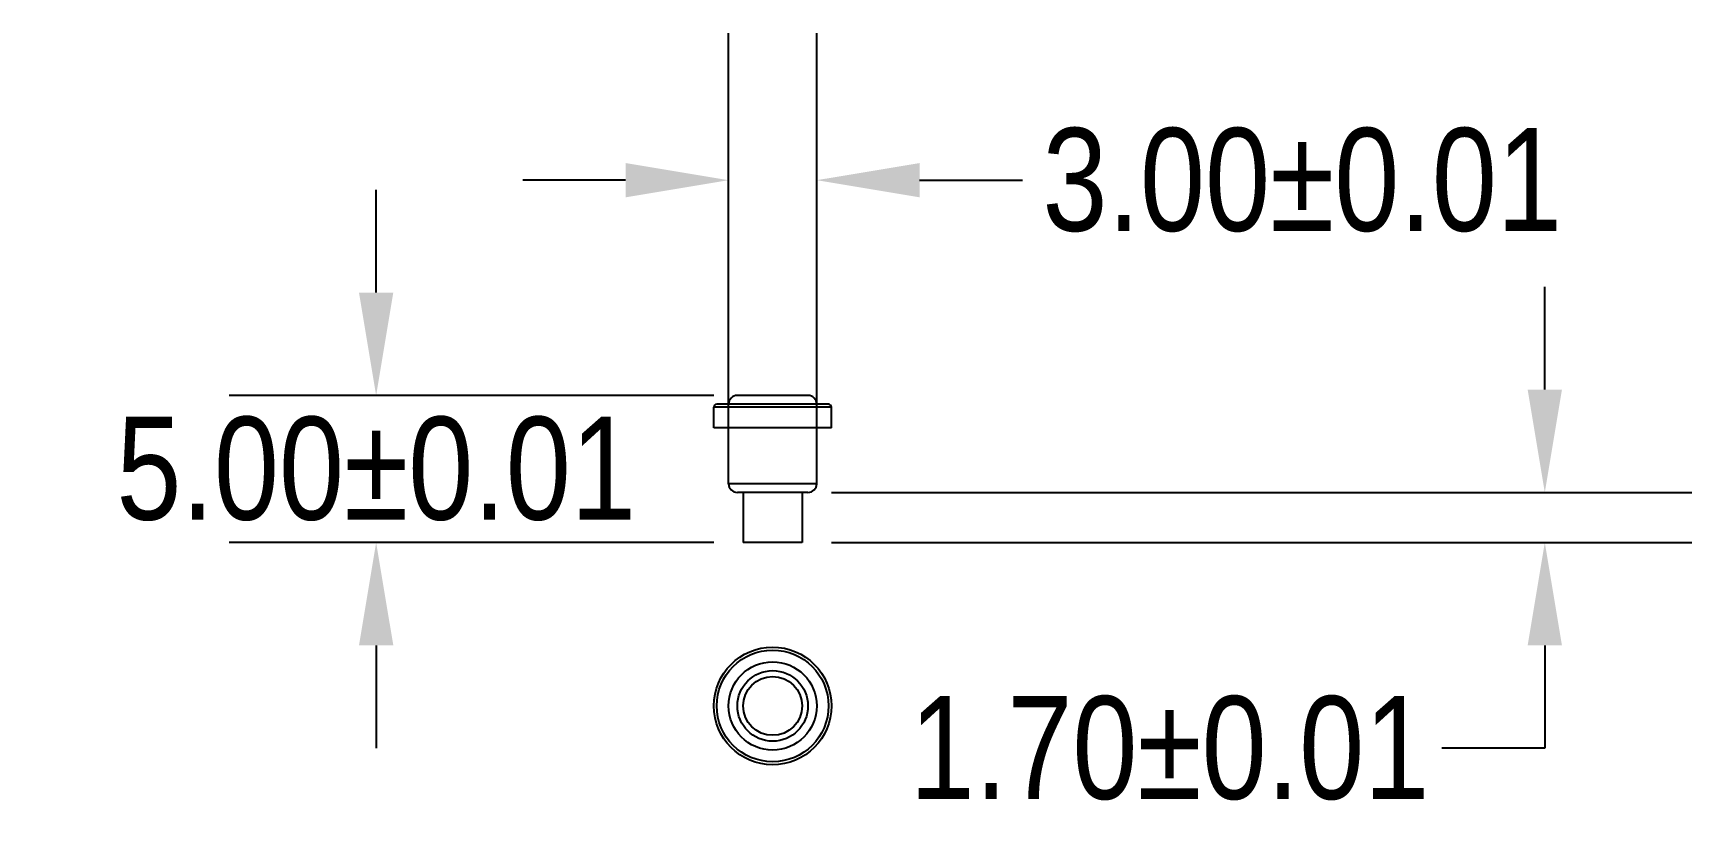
# Model space of a CAD drawing. Header units: millimetres. Extents: x 210.4 to 266.8, y 288.8 to 315.5.
import ezdxf

# ---------------------------------------------------------------- set-up
doc = ezdxf.new("R2010")
doc.units = ezdxf.units.MM
doc.header["$LTSCALE"] = 30.734
doc.header["$PDMODE"] = 3
doc.header["$PDSIZE"] = 8
doc.layers.get('0').update_dxf_attribs({"linetype": 'CONTINUOUS'})
doc.layers.get('Defpoints').update_dxf_attribs({"linetype": 'CONTINUOUS'})
doc.layers.add('02___PRT_ALL_AXES', color=7, linetype='CONTINUOUS')
doc.styles.get("Standard").update_dxf_attribs({"font": 'txt', "width": 0.85})
doc.dimstyles.get("Standard").update_dxf_attribs({"dimtxt": 3.5, "dimasz": 3.5, "dimexe": 0.18, "dimexo": 0.0625, "dimgap": 0.09, "dimtad": 1, "dimdsep": 46, "dimtxsty": 'Standard', "dimcen": 0.09, "dimadec": 0, "dimazin": 0, "dimtol": 1, "dimtp": 0.01, "dimtm": 0.01, "dimtfac": 1, "dimtofl": 0, "dimtmove": 0, "dimatfit": 3, "dimfxl": 1, "dimtolj": 1, "dimarcsym": 0})

# ---------------------------------------------------------------- blocks, each defined once
blk = doc.blocks.new('*D5')
at = {"color": 0, "lineweight": -2}
for p, q in [((222.062, 306.63), (222.062, 310.13)), ((233.547, 303.13), (217.062, 303.13)), ((233.547, 298.13), (217.062, 298.13)), ((222.062, 294.63), (222.062, 291.13))]:
    blk.add_line(p, q, dxfattribs=at)
at = {"color": 0}
for points in [[(221.479, 306.63), (222.646, 306.63), (222.062, 303.13)], [(222.646, 294.63), (221.479, 294.63), (222.062, 298.13)]]:
    blk.add_solid(points, dxfattribs=at)
at = {"layer": 'Defpoints', "color": 0}
for p in [(222.062, 303.13), (234.547, 303.13), (234.547, 298.13)]:
    blk.add_point(p, dxfattribs=at)
at = {"color": 0, "insert": (222.062, 300.63), "char_height": 3.5, "attachment_point": 5}
blk.add_mtext('\\A1;5.00%%p0.01', dxfattribs=at)
blk = doc.blocks.new('*D6')
at = {"color": 0, "lineweight": -2}
for p, q in [((234.047, 301.13), (234.047, 315.453)), ((237.047, 301.13), (237.047, 315.453)), ((230.547, 310.453), (227.047, 310.453)), ((240.547, 310.453), (244.047, 310.453))]:
    blk.add_line(p, q, dxfattribs=at)
at = {"color": 0}
for points in [[(230.547, 309.87), (230.547, 311.036), (234.047, 310.453)], [(240.547, 311.036), (240.547, 309.87), (237.047, 310.453)]]:
    blk.add_solid(points, dxfattribs=at)
at = {"layer": 'Defpoints', "color": 0}
for p in [(237.047, 310.453), (234.047, 300.13), (237.047, 300.13)]:
    blk.add_point(p, dxfattribs=at)
at = {"color": 0, "insert": (253.558, 310.453), "char_height": 3.5, "attachment_point": 5}
blk.add_mtext('\\A1;3.00%%p0.01', dxfattribs=at)
blk = doc.blocks.new('*D7')
at = {"color": 0, "lineweight": -2}
for p, q in [((261.809, 303.33), (261.809, 306.83)), ((237.547, 299.83), (266.809, 299.83)), ((237.547, 298.13), (266.809, 298.13)), ((261.809, 294.63), (261.809, 291.13)), ((261.809, 291.13), (258.309, 291.13))]:
    blk.add_line(p, q, dxfattribs=at)
at = {"color": 0}
for points in [[(261.226, 303.33), (262.392, 303.33), (261.809, 299.83)], [(262.392, 294.63), (261.226, 294.63), (261.809, 298.13)]]:
    blk.add_solid(points, dxfattribs=at)
at = {"layer": 'Defpoints', "color": 0}
for p in [(236.547, 299.83), (236.547, 298.13), (261.809, 298.13)]:
    blk.add_point(p, dxfattribs=at)
at = {"color": 0, "insert": (249.046, 291.13), "char_height": 3.5, "attachment_point": 5}
blk.add_mtext('\\A1;1.70%%p0.01', dxfattribs=at)

msp = doc.modelspace()

# ---------------------------------------------------------------- linework, layer by layer
at = {"color": 7, "linetype": 'Continuous'}
for p, q in [((236.747, 303.13), (234.347, 303.13)), ((237.547, 302.73), (233.547, 302.73)), ((237.447, 302.83), (233.647, 302.83)), ((237.047, 300.13), (234.047, 300.13)), ((236.747, 299.83), (234.347, 299.83))]:
    msp.add_line(p, q, dxfattribs=at)
for radius in [2, 1.9, 1.5, 1.2]:
    msp.add_circle((235.547, 292.571), radius, dxfattribs=at)
for centre, radius, start, end in [((234.347, 302.83), 0.3, 90, 180), ((236.747, 302.83), 0.3, 0, 90), ((233.647, 302.73), 0.1, 90, 180), ((237.447, 302.73), 0.1, 0, 90), ((234.347, 300.13), 0.3, 180, 270), ((236.747, 300.13), 0.3, 270, 360)]:
    msp.add_arc(centre, radius, start, end, dxfattribs=at)
at = {"layer": '02___PRT_ALL_AXES', "color": 7, "linetype": 'Continuous'}
for p, q in [((233.547, 302.03), (233.547, 302.73)), ((237.547, 302.03), (237.547, 302.73)), ((237.547, 302.03), (233.547, 302.03)), ((234.047, 300.13), (234.047, 302.03)), ((237.047, 300.13), (237.047, 302.03)), ((234.547, 299.83), (234.547, 298.13)), ((236.547, 299.83), (234.547, 299.83)), ((236.547, 299.83), (236.547, 298.13)), ((236.547, 298.13), (234.547, 298.13))]:
    msp.add_line(p, q, dxfattribs=at)
for radius in [2, 1.5, 1]:
    msp.add_circle((235.547, 292.571), radius, dxfattribs=at)

# ---------------------------------------------------------------- dimensions: what is measured, and where the dimension line sits
dim = msp.add_linear_dim(base=(237.047, 310.453), p1=(234.047, 300.13), p2=(237.047, 300.13), dimstyle='Standard', override={"dimexe": 5, "dimexo": 1, "dimtad": 0, "dimtih": 1, "dimtoh": 1, "dimzin": 0, "dimcen": 5.0292, "dimatfit": 1, "dimtzin": 0})
dim.commit()
dim.dimension.update_dxf_attribs({"geometry": '*D6', "text_midpoint": (253.558, 310.453)})
for base, p1, p2, picture, middle in [((222.062, 303.13), (234.547, 298.13), (234.547, 303.13), '*D5', (222.062, 300.63)), ((261.809, 298.13), (236.547, 299.83), (236.547, 298.13), '*D7', (249.046, 291.13))]:
    dim = msp.add_linear_dim(base=base, p1=p1, p2=p2, angle=90, dimstyle='Standard', override={"dimexe": 5, "dimexo": 1, "dimtad": 0, "dimtih": 1, "dimtoh": 1, "dimzin": 0, "dimcen": 5.0292, "dimatfit": 1, "dimtzin": 0})
    dim.commit()
    dim.dimension.update_dxf_attribs({"geometry": picture, "text_midpoint": middle})

doc.saveas('drawing.dxf')
